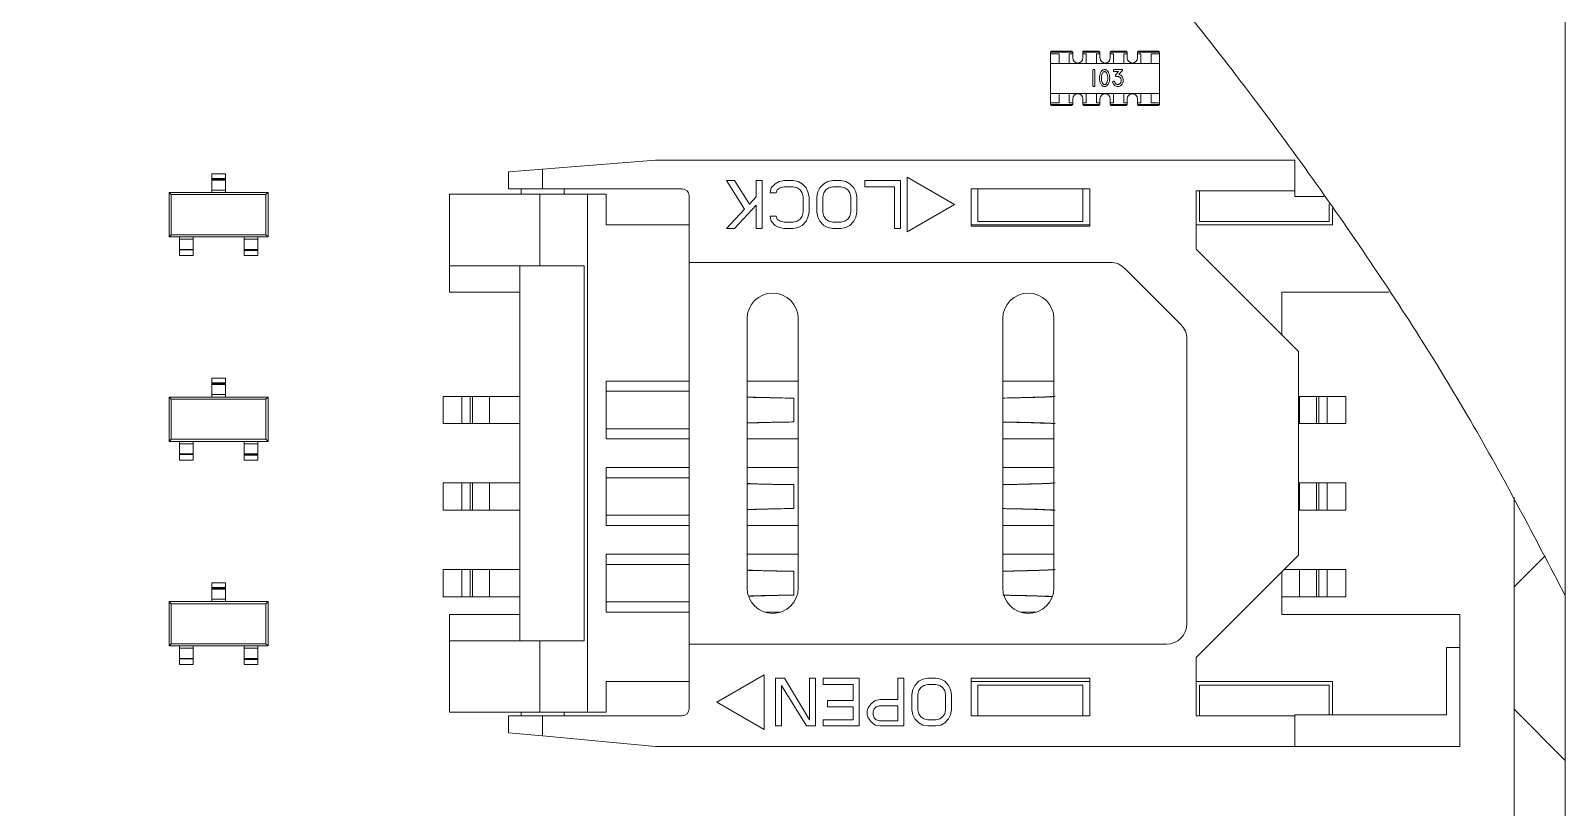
# Model space of a CAD drawing. Header units: millimetres. Extents: x 77 to 206, y 51 to 135.
# Drawn here: x 116.09 to 138.6, y 62.77 to 74.17 of the extents above; entities that cross this region are included whole.
import ezdxf

# ---------------------------------------------------------------- set-up
doc = ezdxf.new("R2010")
doc.units = ezdxf.units.MM

msp = doc.modelspace()

# ---------------------------------------------------------------- hatches: boundary and pattern name
at = {"linetype": 'Continuous', "lineweight": 0}
h = msp.add_hatch(dxfattribs=at)
h.set_pattern_fill('ANSI38', style=0)
edge = h.paths.add_edge_path(flags=0)
edge.add_line((107.849, 95.968), (77.099, 95.968))
edge.add_line((77.099, 95.968), (77.099, 50.968))
edge.add_line((77.099, 50.968), (138.599, 50.968))
edge.add_line((138.599, 50.968), (138.599, 65.877))
edge.add_spline(control_points=[(138.599, 65.877), (138.362, 66.357), (138.112, 66.838), (137.849, 67.319)], knot_values=[0.64695, 0.64695, 0.64695, 0.64695, 0.653933, 0.653933, 0.653933, 0.653933], weights=[1, 1, 1, 1], degree=3, periodic=0)
edge.add_line((137.849, 67.319), (137.849, 54.29))
edge.add_arc((136.349, 52.968), 2, 41.4096, 218.6822)
edge.add_line((134.787, 51.718), (80.91, 51.718))
edge.add_arc((79.349, 52.968), 2, 321.3178, 498.5904)
edge.add_line((77.849, 54.29), (77.849, 92.645))
edge.add_arc((79.349, 93.968), 2, 221.4096, 398.6822)
edge.add_line((80.91, 95.218), (109.041, 95.218))
edge.add_spline(control_points=[(109.041, 95.218), (108.645, 95.47), (108.247, 95.72), (107.849, 95.968)], knot_values=[0.797767, 0.797767, 0.797767, 0.797767, 0.802379, 0.802379, 0.802379, 0.802379], weights=[1, 1, 1, 1], degree=3, periodic=0)
edge = h.paths.add_edge_path(flags=0)
edge.add_arc((79.349, 93.968), 0.8, 0, 360)
edge = h.paths.add_edge_path(flags=0)
edge.add_arc((136.349, 52.968), 0.8, 0, 360)
edge = h.paths.add_edge_path(flags=0)
edge.add_arc((79.349, 52.968), 0.8, 0, 360)

# ---------------------------------------------------------------- linework, layer by layer
at = {"color": 7, "linetype": 'Continuous', "lineweight": 15}
for p, q in [((138.599, 95.968), (138.599, 65.877)), ((131.049, 73.853), (131.064, 73.868)), ((131.374, 73.853), (131.049, 73.853)), ((131.049, 73.828), (131.049, 73.853)), ((131.049, 73.828), (131.174, 73.828)), ((131.049, 73.688), (131.049, 73.828)), ((131.064, 73.868), (131.359, 73.868)), ((131.174, 73.828), (131.174, 73.688)), ((131.324, 73.828), (131.374, 73.828)), ((131.324, 73.688), (131.324, 73.828)), ((131.359, 73.868), (131.374, 73.853)), ((131.374, 73.853), (131.374, 73.828)), ((131.374, 73.828), (131.374, 73.768)), ((131.524, 73.853), (131.524, 73.868)), ((131.524, 73.868), (131.759, 73.868)), ((131.524, 73.828), (131.524, 73.853)), ((131.774, 73.853), (131.524, 73.853)), ((131.524, 73.828), (131.574, 73.828)), ((131.524, 73.768), (131.524, 73.828)), ((131.574, 73.828), (131.574, 73.688)), ((131.724, 73.688), (131.724, 73.828)), ((131.724, 73.828), (131.774, 73.828)), ((131.759, 73.868), (131.774, 73.853)), ((131.774, 73.853), (131.774, 73.828)), ((131.774, 73.828), (131.774, 73.768)), ((131.924, 73.853), (131.939, 73.868)), ((131.924, 73.828), (131.924, 73.853)), ((132.174, 73.853), (131.924, 73.853)), ((131.924, 73.828), (131.974, 73.828)), ((131.924, 73.768), (131.924, 73.828)), ((131.939, 73.868), (132.159, 73.868)), ((131.974, 73.828), (131.974, 73.688)), ((132.124, 73.688), (132.124, 73.828)), ((132.124, 73.828), (132.174, 73.828)), ((132.159, 73.868), (132.174, 73.853)), ((132.174, 73.853), (132.174, 73.828)), ((132.174, 73.828), (132.174, 73.768)), ((132.324, 73.853), (132.339, 73.868)), ((132.649, 73.853), (132.324, 73.853)), ((132.324, 73.828), (132.324, 73.853)), ((132.324, 73.828), (132.374, 73.828)), ((132.324, 73.768), (132.324, 73.828)), ((132.339, 73.868), (132.634, 73.868)), ((132.374, 73.828), (132.374, 73.688)), ((132.524, 73.828), (132.649, 73.828)), ((132.524, 73.688), (132.524, 73.828)), ((132.634, 73.868), (132.649, 73.853)), ((132.649, 73.828), (132.649, 73.853)), ((132.649, 73.688), (132.649, 73.828)), ((131.049, 73.688), (131.174, 73.688)), ((131.049, 73.248), (131.049, 73.688)), ((131.174, 73.688), (131.324, 73.688)), ((131.574, 73.688), (131.324, 73.688)), ((131.574, 73.688), (131.724, 73.688)), ((131.974, 73.688), (131.724, 73.688)), ((131.974, 73.688), (132.124, 73.688)), ((131.985, 73.597), (132.095, 73.598)), ((132.374, 73.688), (132.124, 73.688)), ((132.374, 73.688), (132.524, 73.688)), ((132.649, 73.688), (132.524, 73.688)), ((132.649, 73.248), (132.649, 73.688)), ((131.671, 73.363), (131.671, 73.583)), ((131.7, 73.583), (131.7, 73.363)), ((132.048, 73.567), (131.985, 73.567)), ((132.006, 73.523), (132.048, 73.567)), ((132.092, 73.571), (132.049, 73.525)), ((131.049, 73.248), (131.174, 73.248)), ((131.049, 73.108), (131.049, 73.248)), ((131.174, 73.248), (131.174, 73.108)), ((131.324, 73.248), (131.174, 73.248)), ((131.324, 73.108), (131.324, 73.248)), ((131.324, 73.248), (131.574, 73.248)), ((131.374, 73.168), (131.374, 73.108)), ((131.524, 73.108), (131.524, 73.168)), ((131.574, 73.248), (131.574, 73.108)), ((131.724, 73.248), (131.574, 73.248)), ((131.724, 73.108), (131.724, 73.248)), ((131.724, 73.248), (131.974, 73.248)), ((131.774, 73.168), (131.774, 73.108)), ((131.924, 73.108), (131.924, 73.168)), ((131.974, 73.248), (131.974, 73.108)), ((132.124, 73.248), (131.974, 73.248)), ((132.124, 73.108), (132.124, 73.248)), ((132.124, 73.248), (132.374, 73.248)), ((132.174, 73.168), (132.174, 73.108)), ((132.324, 73.108), (132.324, 73.168)), ((132.524, 73.248), (132.374, 73.248)), ((132.374, 73.248), (132.374, 73.108)), ((132.524, 73.108), (132.524, 73.248)), ((132.524, 73.248), (132.649, 73.248)), ((132.649, 73.108), (132.649, 73.248)), ((131.049, 73.108), (131.174, 73.108)), ((131.049, 73.083), (131.049, 73.108)), ((131.374, 73.083), (131.049, 73.083)), ((131.064, 73.068), (131.049, 73.083)), ((131.359, 73.068), (131.064, 73.068)), ((131.374, 73.108), (131.324, 73.108)), ((131.374, 73.083), (131.359, 73.068)), ((131.374, 73.108), (131.374, 73.083)), ((131.524, 73.083), (131.524, 73.108)), ((131.574, 73.108), (131.524, 73.108)), ((131.524, 73.083), (131.774, 73.083)), ((131.539, 73.068), (131.524, 73.083)), ((131.759, 73.068), (131.539, 73.068)), ((131.774, 73.108), (131.724, 73.108)), ((131.774, 73.083), (131.759, 73.068)), ((131.774, 73.108), (131.774, 73.083)), ((131.974, 73.108), (131.924, 73.108)), ((131.924, 73.083), (131.924, 73.108)), ((131.924, 73.083), (132.174, 73.083)), ((131.939, 73.068), (131.924, 73.083)), ((132.159, 73.068), (131.939, 73.068)), ((132.174, 73.108), (132.124, 73.108)), ((132.174, 73.083), (132.159, 73.068)), ((132.174, 73.108), (132.174, 73.083)), ((132.324, 73.083), (132.324, 73.108)), ((132.374, 73.108), (132.324, 73.108)), ((132.339, 73.068), (132.324, 73.083)), ((132.324, 73.083), (132.649, 73.083)), ((132.634, 73.068), (132.339, 73.068)), ((132.524, 73.108), (132.649, 73.108)), ((132.649, 73.083), (132.634, 73.068)), ((132.649, 73.083), (132.649, 73.108)), ((123.599, 72.137), (125.254, 72.268)), ((125.254, 72.268), (134.634, 72.268)), ((134.634, 72.268), (134.634, 71.818)), ((118.949, 72.068), (118.749, 72.068)), ((118.749, 72), (118.749, 72.068)), ((118.949, 72), (118.949, 72.068)), ((123.599, 72.137), (123.099, 72.098)), ((123.099, 71.848), (123.099, 72.098)), ((123.599, 72.137), (123.599, 71.848)), ((118.749, 72), (118.949, 72)), ((118.749, 71.99), (118.749, 72)), ((118.949, 71.99), (118.749, 71.99)), ((118.749, 71.977), (118.749, 71.99)), ((118.949, 71.977), (118.749, 71.977)), ((118.749, 71.83), (118.749, 71.977)), ((118.949, 71.83), (118.749, 71.83)), ((118.749, 71.793), (118.749, 71.83)), ((118.949, 72), (118.949, 71.99)), ((118.949, 71.977), (118.949, 71.99)), ((118.949, 71.83), (118.949, 71.977)), ((118.949, 71.793), (118.949, 71.83)), ((123.099, 71.848), (123.599, 71.848)), ((123.284, 71.848), (123.284, 71.768)), ((125.649, 71.848), (123.599, 71.848)), ((123.914, 71.768), (123.914, 71.848)), ((126.559, 71.551), (126.297, 71.968)), ((126.297, 71.968), (126.413, 71.968)), ((126.413, 71.968), (126.632, 71.625)), ((126.734, 71.729), (126.734, 71.968)), ((126.734, 71.968), (126.822, 71.968)), ((126.822, 71.968), (126.822, 71.268)), ((126.938, 71.789), (126.953, 71.863)), ((126.953, 71.863), (127.011, 71.923)), ((127.011, 71.923), (127.07, 71.953)), ((127.04, 71.833), (127.026, 71.789)), ((127.084, 71.863), (127.04, 71.833)), ((127.07, 71.953), (127.142, 71.968)), ((127.142, 71.878), (127.084, 71.863)), ((127.142, 71.968), (127.274, 71.968)), ((127.274, 71.878), (127.142, 71.878)), ((127.274, 71.968), (127.347, 71.953)), ((127.332, 71.863), (127.274, 71.878)), ((127.376, 71.833), (127.332, 71.863)), ((127.347, 71.953), (127.405, 71.923)), ((127.405, 71.789), (127.376, 71.833)), ((127.405, 71.923), (127.463, 71.863)), ((127.463, 71.863), (127.492, 71.804)), ((127.492, 71.804), (127.507, 71.729)), ((127.624, 71.729), (127.638, 71.804)), ((127.638, 71.804), (127.667, 71.863)), ((127.667, 71.863), (127.726, 71.923)), ((127.726, 71.923), (127.784, 71.953)), ((127.726, 71.789), (127.755, 71.833)), ((127.755, 71.833), (127.799, 71.863)), ((127.784, 71.953), (127.857, 71.968)), ((127.799, 71.863), (127.857, 71.878)), ((127.857, 71.968), (127.974, 71.968)), ((127.857, 71.878), (127.974, 71.878)), ((127.974, 71.968), (128.047, 71.953)), ((127.974, 71.878), (128.032, 71.863)), ((128.032, 71.863), (128.076, 71.833)), ((128.047, 71.953), (128.105, 71.923)), ((128.076, 71.833), (128.105, 71.789)), ((128.105, 71.923), (128.163, 71.863)), ((128.163, 71.863), (128.192, 71.804)), ((128.192, 71.804), (128.207, 71.729)), ((128.324, 71.878), (128.324, 71.968)), ((128.324, 71.968), (128.849, 71.968)), ((128.761, 71.878), (128.324, 71.878)), ((128.761, 71.268), (128.761, 71.878)), ((128.849, 71.968), (128.849, 71.268)), ((128.949, 71.218), (128.949, 72.018)), ((128.949, 72.018), (129.642, 71.618)), ((131.624, 71.848), (129.884, 71.848)), ((129.884, 71.848), (129.884, 71.298)), ((129.984, 71.368), (129.984, 71.848)), ((131.524, 71.848), (131.524, 71.368)), ((131.624, 71.298), (131.624, 71.848)), ((134.634, 71.818), (133.184, 71.818)), ((133.184, 71.818), (133.184, 70.963)), ((133.234, 71.368), (133.234, 71.818)), ((134.634, 71.818), (134.634, 71.733)), ((118.124, 71.143), (118.124, 71.793)), ((118.154, 71.762), (118.124, 71.793)), ((118.124, 71.793), (119.574, 71.793)), ((118.154, 71.762), (118.154, 71.173)), ((119.543, 71.762), (118.154, 71.762)), ((119.543, 71.762), (119.574, 71.793)), ((119.543, 71.173), (119.543, 71.762)), ((119.574, 71.793), (119.574, 71.143)), ((122.234, 70.718), (122.234, 71.768)), ((122.234, 71.768), (123.557, 71.768)), ((123.557, 70.718), (123.557, 71.768)), ((123.557, 71.768), (124.257, 71.768)), ((124.257, 71.768), (124.257, 64.168)), ((124.257, 71.768), (124.534, 71.768)), ((124.534, 71.318), (124.534, 71.768)), ((125.749, 70.768), (125.749, 71.748)), ((126.734, 71.61), (126.413, 71.268)), ((126.632, 71.625), (126.734, 71.729)), ((126.734, 71.268), (126.734, 71.61)), ((127.026, 71.789), (126.938, 71.789)), ((127.42, 71.729), (127.405, 71.789)), ((127.42, 71.506), (127.42, 71.729)), ((127.507, 71.729), (127.507, 71.506)), ((127.624, 71.506), (127.624, 71.729)), ((127.711, 71.729), (127.726, 71.789)), ((127.711, 71.506), (127.711, 71.729)), ((128.105, 71.789), (128.12, 71.729)), ((128.12, 71.729), (128.12, 71.506)), ((128.207, 71.729), (128.207, 71.506)), ((129.642, 71.618), (128.949, 71.218)), ((134.634, 71.733), (135.058, 71.733)), ((135.134, 71.628), (135.134, 71.368)), ((126.297, 71.268), (126.559, 71.551)), ((126.953, 71.372), (126.938, 71.446)), ((126.938, 71.446), (127.026, 71.446)), ((127.011, 71.312), (126.953, 71.372)), ((127.026, 71.446), (127.04, 71.402)), ((127.04, 71.402), (127.084, 71.372)), ((127.084, 71.372), (127.142, 71.357)), ((127.142, 71.357), (127.274, 71.357)), ((127.274, 71.357), (127.332, 71.372)), ((127.332, 71.372), (127.376, 71.402)), ((127.376, 71.402), (127.405, 71.446)), ((127.405, 71.446), (127.42, 71.506)), ((127.463, 71.372), (127.405, 71.312)), ((127.492, 71.431), (127.463, 71.372)), ((127.507, 71.506), (127.492, 71.431)), ((127.638, 71.431), (127.624, 71.506)), ((127.667, 71.372), (127.638, 71.431)), ((127.726, 71.312), (127.667, 71.372)), ((127.726, 71.446), (127.711, 71.506)), ((127.755, 71.402), (127.726, 71.446)), ((127.799, 71.372), (127.755, 71.402)), ((127.857, 71.357), (127.799, 71.372)), ((127.974, 71.357), (127.857, 71.357)), ((128.032, 71.372), (127.974, 71.357)), ((128.076, 71.402), (128.032, 71.372)), ((128.105, 71.446), (128.076, 71.402)), ((128.12, 71.506), (128.105, 71.446)), ((128.163, 71.372), (128.105, 71.312)), ((128.192, 71.431), (128.163, 71.372)), ((128.207, 71.506), (128.192, 71.431)), ((131.524, 71.368), (129.984, 71.368)), ((135.134, 71.368), (133.234, 71.368)), ((135.184, 71.559), (135.184, 71.318)), ((118.124, 71.143), (118.154, 71.173)), ((119.574, 71.143), (118.124, 71.143)), ((118.154, 71.173), (119.543, 71.173)), ((118.274, 71.143), (118.274, 71.109)), ((118.474, 71.143), (118.474, 71.109)), ((119.224, 71.143), (119.224, 71.109)), ((119.424, 71.143), (119.424, 71.109)), ((119.574, 71.143), (119.543, 71.173)), ((125.749, 71.318), (124.534, 71.318)), ((126.413, 71.268), (126.297, 71.268)), ((126.822, 71.268), (126.734, 71.268)), ((127.07, 71.282), (127.011, 71.312)), ((127.142, 71.268), (127.07, 71.282)), ((127.274, 71.268), (127.142, 71.268)), ((127.347, 71.282), (127.274, 71.268)), ((127.405, 71.312), (127.347, 71.282)), ((127.784, 71.282), (127.726, 71.312)), ((127.857, 71.268), (127.784, 71.282)), ((127.974, 71.268), (127.857, 71.268)), ((128.047, 71.282), (127.974, 71.268)), ((128.105, 71.312), (128.047, 71.282)), ((128.849, 71.268), (128.761, 71.268)), ((131.624, 71.318), (129.884, 71.318)), ((129.884, 71.298), (131.624, 71.298)), ((135.184, 71.318), (133.184, 71.318)), ((118.274, 71.109), (118.474, 71.109)), ((118.274, 71.109), (118.274, 70.96)), ((118.274, 70.96), (118.474, 70.96)), ((118.274, 70.96), (118.274, 70.951)), ((118.274, 70.951), (118.474, 70.951)), ((118.274, 70.951), (118.274, 70.868)), ((118.474, 71.109), (118.474, 70.96)), ((118.474, 70.96), (118.474, 70.951)), ((118.474, 70.951), (118.474, 70.868)), ((119.424, 71.109), (119.224, 71.109)), ((119.224, 71.109), (119.224, 70.96)), ((119.424, 70.96), (119.224, 70.96)), ((119.224, 70.96), (119.224, 70.952)), ((119.224, 70.952), (119.424, 70.952)), ((119.224, 70.942), (119.224, 70.952)), ((119.424, 70.942), (119.224, 70.942)), ((119.224, 70.942), (119.224, 70.868)), ((119.424, 71.109), (119.424, 70.96)), ((119.424, 70.96), (119.424, 70.952)), ((119.424, 70.952), (119.424, 70.942)), ((119.424, 70.942), (119.424, 70.868)), ((133.184, 70.963), (134.684, 69.463)), ((118.274, 70.868), (118.474, 70.868)), ((119.424, 70.868), (119.224, 70.868)), ((122.234, 70.718), (123.557, 70.718)), ((122.234, 70.333), (122.234, 70.718)), ((123.264, 70.718), (123.264, 65.218)), ((124.208, 70.718), (123.557, 70.718)), ((124.208, 65.218), (124.208, 70.718)), ((125.749, 70.768), (131.924, 70.768)), ((125.749, 70.768), (125.749, 65.168)), ((132.137, 70.68), (132.961, 69.855)), ((122.234, 70.333), (123.264, 70.333)), ((134.439, 69.708), (134.439, 70.333)), ((134.439, 70.333), (136.011, 70.333)), ((126.599, 65.993), (126.599, 69.943)), ((127.349, 69.943), (127.349, 65.993)), ((130.349, 65.993), (130.349, 69.943)), ((131.099, 69.943), (131.099, 65.993)), ((133.049, 69.643), (133.049, 65.468)), ((134.684, 69.463), (134.684, 66.473)), ((118.949, 69.068), (118.749, 69.068)), ((118.749, 69), (118.749, 69.068)), ((118.749, 69), (118.949, 69)), ((118.749, 68.99), (118.749, 69)), ((118.949, 68.99), (118.749, 68.99)), ((118.749, 68.977), (118.749, 68.99)), ((118.949, 68.977), (118.749, 68.977)), ((118.749, 68.83), (118.749, 68.977)), ((118.949, 69), (118.949, 69.068)), ((118.949, 69), (118.949, 68.99)), ((118.949, 68.977), (118.949, 68.99)), ((118.949, 68.83), (118.949, 68.977)), ((124.534, 68.178), (124.534, 69.028)), ((124.534, 69.028), (125.749, 69.028)), ((126.599, 69.028), (127.349, 69.028)), ((130.349, 69.028), (131.099, 69.028)), ((118.154, 68.762), (118.124, 68.793)), ((118.124, 68.793), (119.574, 68.793)), ((118.124, 68.143), (118.124, 68.793)), ((119.543, 68.762), (118.154, 68.762)), ((118.154, 68.762), (118.154, 68.173)), ((118.949, 68.83), (118.749, 68.83)), ((118.749, 68.793), (118.749, 68.83)), ((118.949, 68.793), (118.949, 68.83)), ((119.543, 68.762), (119.574, 68.793)), ((119.543, 68.173), (119.543, 68.762)), ((119.574, 68.793), (119.574, 68.143)), ((122.144, 68.803), (122.144, 68.403)), ((122.144, 68.803), (122.414, 68.803)), ((122.414, 68.803), (122.414, 68.403)), ((122.414, 68.803), (122.538, 68.803)), ((122.538, 68.803), (122.538, 68.403)), ((122.538, 68.803), (122.574, 68.803)), ((122.574, 68.403), (122.574, 68.803)), ((122.574, 68.803), (122.823, 68.803)), ((122.823, 68.803), (122.823, 68.403)), ((123.264, 68.803), (122.823, 68.803)), ((127.172, 68.779), (127.055, 68.781)), ((127.283, 68.778), (127.283, 68.428)), ((130.467, 68.781), (130.351, 68.779)), ((134.7, 68.803), (134.684, 68.803)), ((134.7, 68.403), (134.7, 68.803)), ((134.7, 68.803), (134.948, 68.803)), ((134.948, 68.803), (134.948, 68.403)), ((134.948, 68.803), (134.984, 68.803)), ((134.984, 68.403), (134.984, 68.803)), ((134.984, 68.803), (135.108, 68.803)), ((135.108, 68.403), (135.108, 68.803)), ((135.108, 68.803), (135.379, 68.803)), ((135.379, 68.403), (135.379, 68.803)), ((127.055, 68.424), (127.172, 68.426)), ((130.351, 68.426), (130.467, 68.424)), ((122.414, 68.403), (122.144, 68.403)), ((122.538, 68.403), (122.414, 68.403)), ((122.574, 68.403), (122.538, 68.403)), ((122.823, 68.403), (122.574, 68.403)), ((122.823, 68.403), (123.264, 68.403)), ((134.684, 68.403), (134.7, 68.403)), ((134.948, 68.403), (134.7, 68.403)), ((134.984, 68.403), (134.948, 68.403)), ((135.108, 68.403), (134.984, 68.403)), ((135.379, 68.403), (135.108, 68.403)), ((118.124, 68.143), (118.154, 68.173)), ((119.574, 68.143), (118.124, 68.143)), ((118.154, 68.173), (119.543, 68.173)), ((118.274, 68.143), (118.274, 68.109)), ((118.274, 68.109), (118.474, 68.109)), ((118.274, 68.109), (118.274, 67.96)), ((118.474, 68.143), (118.474, 68.109)), ((118.474, 68.109), (118.474, 67.96)), ((119.224, 68.143), (119.224, 68.109)), ((119.424, 68.109), (119.224, 68.109)), ((119.224, 68.109), (119.224, 67.96)), ((119.424, 68.143), (119.424, 68.109)), ((119.424, 68.109), (119.424, 67.96)), ((119.574, 68.143), (119.543, 68.173)), ((125.749, 68.178), (124.534, 68.178)), ((127.349, 68.178), (126.599, 68.178)), ((131.099, 68.178), (130.349, 68.178)), ((118.274, 67.96), (118.474, 67.96)), ((118.274, 67.96), (118.274, 67.951)), ((118.274, 67.951), (118.474, 67.951)), ((118.274, 67.951), (118.274, 67.868)), ((118.274, 67.868), (118.474, 67.868)), ((118.474, 67.96), (118.474, 67.951)), ((118.474, 67.951), (118.474, 67.868)), ((119.424, 67.96), (119.224, 67.96)), ((119.224, 67.96), (119.224, 67.952)), ((119.224, 67.952), (119.424, 67.952)), ((119.224, 67.942), (119.224, 67.952)), ((119.424, 67.942), (119.224, 67.942)), ((119.224, 67.942), (119.224, 67.868)), ((119.424, 67.868), (119.224, 67.868)), ((119.424, 67.96), (119.424, 67.952)), ((119.424, 67.952), (119.424, 67.942)), ((119.424, 67.942), (119.424, 67.868)), ((124.534, 66.908), (124.534, 67.758)), ((124.534, 67.758), (125.749, 67.758)), ((126.599, 67.758), (127.349, 67.758)), ((130.349, 67.758), (131.099, 67.758)), ((122.144, 67.533), (122.144, 67.133)), ((122.144, 67.533), (122.414, 67.533)), ((122.414, 67.533), (122.414, 67.133)), ((122.414, 67.533), (122.538, 67.533)), ((122.538, 67.533), (122.538, 67.133)), ((122.538, 67.533), (122.574, 67.533)), ((122.574, 67.133), (122.574, 67.533)), ((122.574, 67.533), (122.823, 67.533)), ((122.823, 67.533), (122.823, 67.133)), ((123.264, 67.533), (122.823, 67.533)), ((134.7, 67.533), (134.684, 67.533)), ((134.7, 67.133), (134.7, 67.533)), ((134.7, 67.533), (134.948, 67.533)), ((134.948, 67.533), (134.948, 67.133)), ((134.948, 67.533), (134.984, 67.533)), ((134.984, 67.133), (134.984, 67.533)), ((134.984, 67.533), (135.108, 67.533)), ((135.108, 67.133), (135.108, 67.533)), ((135.108, 67.533), (135.379, 67.533)), ((135.379, 67.133), (135.379, 67.533)), ((127.172, 67.509), (127.055, 67.511)), ((127.283, 67.508), (127.283, 67.158)), ((130.467, 67.511), (130.351, 67.509)), ((137.849, 67.319), (137.849, 54.29)), ((122.414, 67.133), (122.144, 67.133)), ((122.538, 67.133), (122.414, 67.133)), ((122.574, 67.133), (122.538, 67.133)), ((122.823, 67.133), (122.574, 67.133)), ((122.823, 67.133), (123.264, 67.133)), ((127.055, 67.154), (127.172, 67.156)), ((130.351, 67.156), (130.467, 67.154)), ((134.684, 67.133), (134.7, 67.133)), ((134.948, 67.133), (134.7, 67.133)), ((134.984, 67.133), (134.948, 67.133)), ((135.108, 67.133), (134.984, 67.133)), ((135.379, 67.133), (135.108, 67.133)), ((125.749, 66.908), (124.534, 66.908)), ((127.349, 66.908), (126.599, 66.908)), ((131.099, 66.908), (130.349, 66.908)), ((124.534, 65.638), (124.534, 66.488)), ((124.534, 66.488), (125.749, 66.488)), ((126.599, 66.488), (127.349, 66.488)), ((130.349, 66.488), (131.099, 66.488)), ((134.684, 66.473), (133.184, 64.973)), ((122.144, 66.263), (122.144, 65.863)), ((122.144, 66.263), (122.414, 66.263)), ((122.414, 66.263), (122.414, 65.863)), ((122.414, 66.263), (122.538, 66.263)), ((122.538, 66.263), (122.538, 65.863)), ((122.538, 66.263), (122.574, 66.263)), ((122.574, 65.863), (122.574, 66.263)), ((122.574, 66.263), (122.823, 66.263)), ((122.823, 66.263), (122.823, 65.863)), ((123.264, 66.263), (122.823, 66.263)), ((127.172, 66.239), (127.055, 66.241)), ((127.283, 66.238), (127.283, 65.888)), ((130.467, 66.241), (130.351, 66.239)), ((134.439, 65.603), (134.439, 66.228)), ((134.7, 66.263), (134.474, 66.263)), ((134.7, 65.863), (134.7, 66.263)), ((134.7, 66.263), (134.948, 66.263)), ((134.948, 66.263), (134.948, 65.863)), ((134.948, 66.263), (134.984, 66.263)), ((134.984, 65.863), (134.984, 66.263)), ((134.984, 66.263), (135.108, 66.263)), ((135.108, 65.863), (135.108, 66.263)), ((135.108, 66.263), (135.379, 66.263)), ((135.379, 65.863), (135.379, 66.263)), ((118.949, 66.068), (118.749, 66.068)), ((118.749, 66), (118.749, 66.068)), ((118.749, 66), (118.949, 66)), ((118.749, 65.99), (118.749, 66)), ((118.949, 65.99), (118.749, 65.99)), ((118.749, 65.977), (118.749, 65.99)), ((118.949, 65.977), (118.749, 65.977)), ((118.749, 65.83), (118.749, 65.977)), ((118.949, 66), (118.949, 66.068)), ((118.949, 66), (118.949, 65.99)), ((118.949, 65.977), (118.949, 65.99)), ((118.949, 65.83), (118.949, 65.977)), ((118.124, 65.143), (118.124, 65.793)), ((118.154, 65.762), (118.124, 65.793)), ((118.124, 65.793), (119.574, 65.793)), ((118.154, 65.762), (118.154, 65.173)), ((119.543, 65.762), (118.154, 65.762)), ((118.949, 65.83), (118.749, 65.83)), ((118.749, 65.793), (118.749, 65.83)), ((118.949, 65.793), (118.949, 65.83)), ((119.543, 65.762), (119.574, 65.793)), ((119.543, 65.173), (119.543, 65.762)), ((119.574, 65.793), (119.574, 65.143)), ((122.414, 65.863), (122.144, 65.863)), ((122.538, 65.863), (122.414, 65.863)), ((122.574, 65.863), (122.538, 65.863)), ((122.823, 65.863), (122.574, 65.863)), ((122.823, 65.863), (123.264, 65.863)), ((127.055, 65.884), (127.172, 65.886)), ((130.351, 65.886), (130.467, 65.884)), ((134.439, 65.863), (134.7, 65.863)), ((134.948, 65.863), (134.7, 65.863)), ((134.984, 65.863), (134.948, 65.863)), ((135.108, 65.863), (134.984, 65.863)), ((135.379, 65.863), (135.108, 65.863)), ((138.599, 50.968), (138.599, 65.877)), ((123.264, 65.603), (122.234, 65.603)), ((122.234, 65.603), (122.234, 65.218)), ((125.749, 65.638), (124.534, 65.638)), ((127.095, 65.638), (126.853, 65.638)), ((130.845, 65.638), (130.603, 65.638)), ((137.054, 65.603), (134.439, 65.603)), ((137.054, 65.603), (137.054, 65.118)), ((118.124, 65.143), (118.154, 65.173)), ((119.574, 65.143), (118.124, 65.143)), ((118.154, 65.173), (119.543, 65.173)), ((118.274, 65.143), (118.274, 65.109)), ((118.274, 65.109), (118.474, 65.109)), ((118.274, 65.109), (118.274, 64.96)), ((118.474, 65.143), (118.474, 65.109)), ((118.474, 65.109), (118.474, 64.96)), ((119.224, 65.143), (119.224, 65.109)), ((119.424, 65.109), (119.224, 65.109)), ((119.224, 65.109), (119.224, 64.96)), ((119.424, 65.143), (119.424, 65.109)), ((119.424, 65.109), (119.424, 64.96)), ((119.574, 65.143), (119.543, 65.173)), ((123.557, 65.218), (122.234, 65.218)), ((122.234, 64.168), (122.234, 65.218)), ((123.557, 64.168), (123.557, 65.218)), ((123.557, 65.218), (124.208, 65.218)), ((132.749, 65.168), (125.749, 65.168)), ((125.749, 64.218), (125.749, 65.168)), ((136.854, 65.118), (136.854, 64.133)), ((137.054, 65.118), (136.854, 65.118)), ((137.054, 65.118), (137.054, 63.668)), ((118.274, 64.96), (118.474, 64.96)), ((118.274, 64.96), (118.274, 64.951)), ((118.274, 64.951), (118.474, 64.951)), ((118.274, 64.951), (118.274, 64.868)), ((118.274, 64.868), (118.474, 64.868)), ((118.474, 64.96), (118.474, 64.951)), ((118.474, 64.951), (118.474, 64.868)), ((119.424, 64.96), (119.224, 64.96)), ((119.224, 64.96), (119.224, 64.952)), ((119.224, 64.952), (119.424, 64.952)), ((119.224, 64.942), (119.224, 64.952)), ((119.424, 64.942), (119.224, 64.942)), ((119.224, 64.942), (119.224, 64.868)), ((119.424, 64.868), (119.224, 64.868)), ((119.424, 64.96), (119.424, 64.952)), ((119.424, 64.952), (119.424, 64.942)), ((119.424, 64.942), (119.424, 64.868)), ((133.184, 64.973), (133.184, 64.118)), ((124.534, 64.618), (125.749, 64.618)), ((124.534, 64.168), (124.534, 64.618)), ((126.156, 64.318), (126.849, 64.718)), ((126.849, 64.718), (126.849, 63.918)), ((127.017, 63.968), (127.017, 64.668)), ((127.017, 64.668), (127.149, 64.668)), ((127.149, 64.668), (127.513, 64.057)), ((127.513, 64.668), (127.601, 64.668)), ((127.513, 64.057), (127.513, 64.668)), ((127.601, 64.668), (127.601, 63.968)), ((127.717, 64.578), (127.717, 64.668)), ((127.717, 64.668), (128.242, 64.668)), ((128.242, 64.668), (128.242, 63.968)), ((128.899, 64.668), (128.811, 64.668)), ((128.811, 64.668), (128.811, 64.355)), ((128.899, 64.668), (128.899, 63.968)), ((129.059, 64.563), (129.117, 64.623)), ((129.117, 64.623), (129.176, 64.653)), ((129.176, 64.653), (129.249, 64.668)), ((129.249, 64.668), (129.365, 64.668)), ((129.365, 64.668), (129.438, 64.653)), ((129.438, 64.653), (129.497, 64.623)), ((129.497, 64.623), (129.555, 64.563)), ((131.624, 64.668), (129.884, 64.668)), ((129.884, 64.668), (129.884, 64.118)), ((129.884, 64.618), (131.624, 64.618)), ((131.624, 64.118), (131.624, 64.668)), ((133.184, 64.618), (135.184, 64.618)), ((135.184, 64.618), (135.184, 64.133)), ((127.105, 64.563), (127.105, 63.968)), ((127.47, 63.968), (127.105, 64.563)), ((128.155, 64.578), (127.717, 64.578)), ((128.155, 64.34), (128.155, 64.578)), ((129.015, 64.429), (129.03, 64.504)), ((129.015, 64.206), (129.015, 64.429)), ((129.03, 64.504), (129.059, 64.563)), ((129.103, 64.429), (129.117, 64.489)), ((129.103, 64.206), (129.103, 64.429)), ((129.117, 64.489), (129.147, 64.533)), ((129.147, 64.533), (129.19, 64.563)), ((129.19, 64.563), (129.249, 64.578)), ((129.249, 64.578), (129.365, 64.578)), ((129.365, 64.578), (129.424, 64.563)), ((129.424, 64.563), (129.467, 64.533)), ((129.467, 64.533), (129.497, 64.489)), ((129.497, 64.489), (129.511, 64.429)), ((129.511, 64.429), (129.511, 64.206)), ((129.555, 64.563), (129.584, 64.504)), ((129.584, 64.504), (129.599, 64.429)), ((129.599, 64.429), (129.599, 64.206)), ((129.984, 64.118), (129.984, 64.568)), ((129.984, 64.568), (131.524, 64.568)), ((131.524, 64.568), (131.524, 64.118)), ((133.234, 64.568), (135.134, 64.568)), ((133.234, 64.118), (133.234, 64.568)), ((135.134, 64.568), (135.134, 64.133)), ((123.557, 64.168), (122.234, 64.168)), ((123.284, 64.168), (123.284, 64.118)), ((124.257, 64.168), (123.557, 64.168)), ((123.914, 64.118), (123.914, 64.168)), ((124.534, 64.168), (124.257, 64.168)), ((126.849, 63.918), (126.156, 64.318)), ((127.776, 64.251), (127.776, 64.34)), ((127.776, 64.34), (128.155, 64.34)), ((128.155, 64.251), (127.776, 64.251)), ((128.155, 64.057), (128.155, 64.251)), ((128.359, 64.191), (128.374, 64.236)), ((128.359, 64.131), (128.359, 64.191)), ((128.374, 64.236), (128.417, 64.295)), ((128.417, 64.295), (128.476, 64.34)), ((128.447, 64.176), (128.461, 64.221)), ((128.447, 64.131), (128.447, 64.176)), ((128.461, 64.221), (128.49, 64.251)), ((128.549, 64.355), (128.476, 64.34)), ((128.49, 64.251), (128.534, 64.265)), ((128.534, 64.265), (128.811, 64.265)), ((128.811, 64.355), (128.549, 64.355)), ((128.811, 64.265), (128.811, 64.042)), ((129.03, 64.131), (129.015, 64.206)), ((129.117, 64.146), (129.103, 64.206)), ((129.147, 64.102), (129.117, 64.146)), ((129.497, 64.146), (129.467, 64.102)), ((129.511, 64.206), (129.497, 64.146)), ((129.599, 64.206), (129.584, 64.131)), ((123.099, 63.868), (123.099, 64.118)), ((123.599, 64.118), (123.099, 64.118)), ((123.599, 63.821), (123.599, 64.118)), ((125.649, 64.118), (123.599, 64.118)), ((127.105, 63.968), (127.017, 63.968)), ((127.601, 63.968), (127.47, 63.968)), ((127.717, 64.057), (128.155, 64.057)), ((127.717, 64.057), (127.717, 63.968)), ((128.242, 63.968), (127.717, 63.968)), ((128.374, 64.087), (128.359, 64.131)), ((128.417, 64.027), (128.374, 64.087)), ((128.476, 63.982), (128.417, 64.027)), ((128.461, 64.087), (128.447, 64.131)), ((128.49, 64.057), (128.461, 64.087)), ((128.549, 63.968), (128.476, 63.982)), ((128.534, 64.042), (128.49, 64.057)), ((128.811, 64.042), (128.534, 64.042)), ((128.899, 63.968), (128.549, 63.968)), ((129.059, 64.072), (129.03, 64.131)), ((129.117, 64.012), (129.059, 64.072)), ((129.176, 63.982), (129.117, 64.012)), ((129.19, 64.072), (129.147, 64.102)), ((129.249, 63.968), (129.176, 63.982)), ((129.249, 64.057), (129.19, 64.072)), ((129.365, 64.057), (129.249, 64.057)), ((129.365, 63.968), (129.249, 63.968)), ((129.424, 64.072), (129.365, 64.057)), ((129.438, 63.982), (129.365, 63.968)), ((129.467, 64.102), (129.424, 64.072)), ((129.497, 64.012), (129.438, 63.982)), ((129.555, 64.072), (129.497, 64.012)), ((129.584, 64.131), (129.555, 64.072)), ((131.624, 64.118), (129.884, 64.118)), ((134.634, 64.118), (133.184, 64.118)), ((134.634, 64.133), (134.634, 64.118)), ((136.854, 64.133), (134.634, 64.133)), ((134.634, 64.118), (134.634, 63.668)), ((123.599, 63.821), (123.099, 63.868)), ((125.254, 63.668), (123.599, 63.821)), ((134.634, 63.668), (125.254, 63.668)), ((137.054, 63.668), (134.634, 63.668))]:
    msp.add_line(p, q, dxfattribs=at)
for centre, radius, start, end in [((131.449, 73.768), 0.075, 180, 0), ((131.849, 73.768), 0.075, 180, 0), ((132.249, 73.768), 0.075, 180, 0), ((131.449, 73.168), 0.075, 0, 180), ((131.849, 73.168), 0.075, 0, 180), ((132.249, 73.168), 0.075, 0, 180), ((125.649, 71.748), 0.1, 0, 90), ((131.924, 70.468), 0.3, 45, 90), ((126.974, 69.943), 0.375, 0, 180), ((130.724, 69.943), 0.375, 0, 180), ((132.749, 69.643), 0.3, 0, 45), ((126.974, 65.993), 0.375, 180, 0), ((130.724, 65.993), 0.375, 180, 0), ((132.749, 65.468), 0.3, 270, 0), ((125.649, 64.218), 0.1, 270, 0)]:
    msp.add_arc(centre, radius, start, end, dxfattribs=at)
at = {"color": 7, "linetype": 'Continuous', "lineweight": 0}
msp.add_open_spline([(138.599, 65.877), (138.148, 66.741), (137.226, 68.506), (135.573, 71.072), (133.712, 73.64), (131.636, 76.192), (129.368, 78.721), (126.923, 81.216), (123.982, 83.986), (120.505, 86.981), (116.464, 90.138), (112.246, 93.162), (109.317, 95.031), (107.849, 95.968)], degree=3, knots=[0, 0, 0, 0, 0.067141, 0.137223, 0.210156, 0.285783, 0.363896, 0.444247, 0.526556, 0.642365, 0.760467, 0.879981, 1, 1, 1, 1], dxfattribs=at)
at = {"color": 7, "linetype": 'Continuous', "lineweight": 15}
for points, knots in [([(131.671, 73.583), (131.671, 73.584), (131.671, 73.588), (131.673, 73.592), (131.675, 73.595), (131.679, 73.597), (131.683, 73.598), (131.685, 73.598), (131.686, 73.598)], [0, 0, 0, 0, 0.207532, 0.417184, 0.567602, 0.717646, 0.965229, 1, 1, 1, 1]), ([(131.686, 73.598), (131.687, 73.598), (131.691, 73.597), (131.695, 73.596), (131.698, 73.593), (131.7, 73.588), (131.7, 73.585), (131.7, 73.583)], [0, 0, 0, 0, 0.209003, 0.420284, 0.570907, 0.721066, 1, 1, 1, 1]), ([(131.787, 73.559), (131.791, 73.565), (131.797, 73.576), (131.81, 73.588), (131.826, 73.596), (131.836, 73.597), (131.842, 73.598)], [0, 0, 0, 0, 0.290776, 0.542493, 0.771725, 1, 1, 1, 1]), ([(131.842, 73.598), (131.847, 73.597), (131.858, 73.596), (131.873, 73.588), (131.887, 73.576), (131.894, 73.565), (131.897, 73.559)], [0, 0, 0, 0, 0.229523, 0.459169, 0.710423, 1, 1, 1, 1]), ([(131.971, 73.582), (131.971, 73.584), (131.971, 73.587), (131.973, 73.592), (131.975, 73.595), (131.979, 73.597), (131.983, 73.597), (131.985, 73.597), (131.985, 73.597)], [0, 0, 0, 0, 0.208718, 0.419379, 0.569785, 0.720003, 0.952377, 1, 1, 1, 1]), ([(132.095, 73.598), (132.097, 73.598), (132.099, 73.598), (132.103, 73.596), (132.104, 73.595), (132.105, 73.593), (132.105, 73.591), (132.105, 73.59)], [0, 0, 0, 0, 0.351205, 0.518765, 0.688076, 0.833191, 1, 1, 1, 1]), ([(131.767, 73.472), (131.767, 73.488), (131.769, 73.518), (131.781, 73.546), (131.787, 73.559)], [0, 0, 0, 0, 0.523282, 1, 1, 1, 1]), ([(131.787, 73.386), (131.781, 73.399), (131.768, 73.426), (131.767, 73.456), (131.767, 73.472)], [0, 0, 0, 0, 0.4730392, 1, 1, 1, 1]), ([(131.842, 73.347), (131.836, 73.347), (131.825, 73.348), (131.81, 73.356), (131.797, 73.369), (131.79, 73.38), (131.787, 73.386)], [0, 0, 0, 0, 0.229523, 0.459169, 0.710423, 1, 1, 1, 1]), ([(131.796, 73.472), (131.796, 73.484), (131.797, 73.506), (131.804, 73.527), (131.808, 73.537)], [0, 0, 0, 0, 0.533948, 1, 1, 1, 1]), ([(131.808, 73.407), (131.804, 73.417), (131.797, 73.438), (131.796, 73.46), (131.796, 73.472)], [0, 0, 0, 0, 0.466052, 1, 1, 1, 1]), ([(131.808, 73.537), (131.808, 73.539), (131.812, 73.546), (131.818, 73.557), (131.829, 73.565), (131.837, 73.567), (131.841, 73.567), (131.842, 73.567)], [0, 0, 0, 0, 0.103613, 0.522626, 0.743047, 0.965077, 1, 1, 1, 1]), ([(131.842, 73.377), (131.84, 73.377), (131.835, 73.377), (131.828, 73.38), (131.818, 73.388), (131.812, 73.397), (131.809, 73.405), (131.808, 73.407)], [0, 0, 0, 0, 0.104408, 0.296686, 0.490679, 0.841125, 1, 1, 1, 1]), ([(131.842, 73.567), (131.844, 73.567), (131.848, 73.567), (131.856, 73.564), (131.866, 73.557), (131.872, 73.547), (131.875, 73.54), (131.876, 73.537)], [0, 0, 0, 0, 0.103683, 0.299828, 0.496994, 0.845446, 1, 1, 1, 1]), ([(131.876, 73.407), (131.876, 73.406), (131.872, 73.398), (131.866, 73.388), (131.854, 73.379), (131.847, 73.377), (131.842, 73.377), (131.842, 73.377)], [0, 0, 0, 0, 0.103094, 0.519822, 0.741756, 0.965375, 1, 1, 1, 1]), ([(131.897, 73.386), (131.894, 73.38), (131.887, 73.369), (131.873, 73.356), (131.858, 73.348), (131.847, 73.347), (131.842, 73.347)], [0, 0, 0, 0, 0.289577, 0.540831, 0.770477, 1, 1, 1, 1]), ([(131.876, 73.537), (131.88, 73.528), (131.887, 73.507), (131.888, 73.484), (131.888, 73.472)], [0, 0, 0, 0, 0.466052, 1, 1, 1, 1]), ([(131.888, 73.472), (131.888, 73.46), (131.887, 73.438), (131.88, 73.417), (131.876, 73.407)], [0, 0, 0, 0, 0.533948, 1, 1, 1, 1]), ([(131.897, 73.559), (131.903, 73.546), (131.915, 73.518), (131.916, 73.488), (131.917, 73.472)], [0, 0, 0, 0, 0.474118, 1, 1, 1, 1]), ([(131.917, 73.472), (131.916, 73.456), (131.915, 73.426), (131.903, 73.399), (131.897, 73.386)], [0, 0, 0, 0, 0.5269608, 1, 1, 1, 1]), ([(131.96, 73.412), (131.96, 73.414), (131.961, 73.418), (131.963, 73.422), (131.968, 73.425), (131.972, 73.427), (131.974, 73.427), (131.975, 73.427)], [0, 0, 0, 0, 0.217899, 0.437549, 0.667007, 0.895919, 1, 1, 1, 1]), ([(131.961, 73.407), (131.961, 73.408), (131.961, 73.408), (131.961, 73.408), (131.961, 73.409), (131.96, 73.409), (131.96, 73.409), (131.96, 73.41), (131.96, 73.41), (131.96, 73.41), (131.96, 73.41), (131.96, 73.411), (131.96, 73.411), (131.96, 73.412), (131.96, 73.412), (131.96, 73.412)], [0, 0, 0, 0, 0.123296, 0.184937, 0.246578, 0.30822, 0.369861, 0.431503, 0.493144, 0.554786, 0.616428, 0.678069, 0.739711, 0.869749, 1, 1, 1, 1]), ([(131.991, 73.363), (131.985, 73.369), (131.971, 73.381), (131.964, 73.398), (131.961, 73.407)], [0, 0, 0, 0, 0.4838483, 1, 1, 1, 1]), ([(131.985, 73.567), (131.984, 73.567), (131.98, 73.567), (131.976, 73.569), (131.973, 73.572), (131.971, 73.577), (131.971, 73.58), (131.971, 73.582)], [0, 0, 0, 0, 0.210423, 0.423291, 0.574219, 0.724594, 1, 1, 1, 1]), ([(131.975, 73.427), (131.977, 73.427), (131.98, 73.427), (131.984, 73.425), (131.987, 73.421), (131.988, 73.418), (131.989, 73.417)], [0, 0, 0, 0, 0.278126, 0.497322, 0.71651, 1, 1, 1, 1]), ([(131.989, 73.417), (131.991, 73.411), (131.995, 73.4), (132.003, 73.393), (132.007, 73.389)], [0, 0, 0, 0, 0.51358, 1, 1, 1, 1]), ([(132, 73.509), (132, 73.511), (132, 73.515), (132.003, 73.519), (132.005, 73.522), (132.006, 73.523)], [0, 0, 0, 0, 0.325242, 0.74307, 1, 1, 1, 1]), ([(132.014, 73.497), (132.012, 73.497), (132.009, 73.498), (132.004, 73.5), (132.001, 73.504), (132, 73.507), (132, 73.508), (132, 73.509)], [0, 0, 0, 0, 0.251055, 0.503495, 0.751077, 0.89799, 1, 1, 1, 1]), ([(132.007, 73.389), (132.012, 73.386), (132.02, 73.381), (132.03, 73.38), (132.035, 73.38)], [0, 0, 0, 0, 0.498992, 1, 1, 1, 1]), ([(132.036, 73.496), (132.034, 73.496), (132.03, 73.496), (132.023, 73.496), (132.017, 73.497), (132.014, 73.497)], [0, 0, 0, 0, 0.223951, 0.611975, 1, 1, 1, 1]), ([(132.035, 73.38), (132.038, 73.38), (132.045, 73.38), (132.057, 73.384), (132.065, 73.391), (132.07, 73.395)], [0, 0, 0, 0, 0.25254, 0.496593, 1, 1, 1, 1]), ([(132.069, 73.482), (132.065, 73.485), (132.055, 73.492), (132.043, 73.494), (132.036, 73.496)], [0, 0, 0, 0, 0.464986, 1, 1, 1, 1]), ([(132.09, 73.371), (132.082, 73.364), (132.067, 73.351), (132.046, 73.349), (132.036, 73.348)], [0, 0, 0, 0, 0.500747, 1, 1, 1, 1]), ([(132.049, 73.525), (132.059, 73.522), (132.074, 73.519), (132.089, 73.507), (132.102, 73.494), (132.113, 73.47), (132.114, 73.449), (132.115, 73.438)], [0, 0, 0, 0, 0.2553764, 0.3711296, 0.4843887, 0.7211966, 1, 1, 1, 1]), ([(132.086, 73.438), (132.085, 73.447), (132.084, 73.459), (132.077, 73.474), (132.072, 73.479), (132.069, 73.482)], [0, 0, 0, 0, 0.532693, 0.768751, 1, 1, 1, 1]), ([(132.07, 73.395), (132.072, 73.398), (132.077, 73.404), (132.084, 73.418), (132.085, 73.43), (132.086, 73.438)], [0, 0, 0, 0, 0.239228, 0.479344, 1, 1, 1, 1]), ([(132.115, 73.438), (132.114, 73.425), (132.112, 73.407), (132.102, 73.384), (132.094, 73.375), (132.09, 73.371)], [0, 0, 0, 0, 0.521274, 0.7612, 1, 1, 1, 1]), ([(132.105, 73.59), (132.105, 73.59), (132.105, 73.587), (132.102, 73.582), (132.098, 73.577), (132.094, 73.573), (132.092, 73.571)], [0, 0, 0, 0, 0.084134, 0.334035, 0.665484, 1, 1, 1, 1]), ([(131.686, 73.348), (131.684, 73.349), (131.68, 73.349), (131.676, 73.35), (131.673, 73.353), (131.671, 73.357), (131.671, 73.361), (131.671, 73.363), (131.671, 73.363)], [0, 0, 0, 0, 0.207532, 0.417184, 0.567602, 0.717646, 0.965229, 1, 1, 1, 1]), ([(131.7, 73.363), (131.7, 73.362), (131.7, 73.358), (131.698, 73.354), (131.696, 73.351), (131.692, 73.349), (131.688, 73.348), (131.686, 73.348), (131.686, 73.348)], [0, 0, 0, 0, 0.208839, 0.419783, 0.570177, 0.720242, 0.963923, 1, 1, 1, 1]), ([(132.036, 73.348), (132.028, 73.349), (132.012, 73.35), (131.998, 73.358), (131.991, 73.363)], [0, 0, 0, 0, 0.501897, 1, 1, 1, 1]), ([(125.749, 68.878), (125.698, 68.878), (125.52, 68.878), (125.228, 68.878), (124.87, 68.878), (124.639, 68.878), (124.534, 68.878)], [0, 0, 0, 0, 0.128112, 0.448709, 0.748052, 1, 1, 1, 1]), ([(127.066, 68.781), (127.022, 68.782), (126.928, 68.784), (126.76, 68.788), (126.65, 68.792), (126.599, 68.794)], [0, 0, 0, 0, 0.32172, 0.679128, 1, 1, 1, 1]), ([(126.599, 68.792), (126.639, 68.79), (126.748, 68.787), (126.934, 68.783), (127.125, 68.779), (127.233, 68.778), (127.276, 68.778), (127.283, 68.778)], [0, 0, 0, 0, 0.159485, 0.425346, 0.691093, 0.956755, 1, 1, 1, 1]), ([(130.357, 68.779), (130.363, 68.779), (130.415, 68.779), (130.559, 68.782), (130.764, 68.787), (130.957, 68.792), (131.058, 68.797), (131.099, 68.799)], [0, 0, 0, 0, 0.039637, 0.300624, 0.561665, 0.822784, 1, 1, 1, 1]), ([(131.119, 68.803), (131.071, 68.8), (130.974, 68.795), (130.797, 68.789), (130.618, 68.784), (130.516, 68.782), (130.465, 68.781)], [0, 0, 0, 0, 0.250847, 0.501698, 0.752422, 1, 1, 1, 1]), ([(127.283, 68.428), (127.24, 68.427), (127.155, 68.426), (126.966, 68.423), (126.772, 68.419), (126.651, 68.415), (126.599, 68.413)], [0, 0, 0, 0, 0.2658848, 0.5317684, 0.7977075, 1, 1, 1, 1]), ([(126.599, 68.411), (126.641, 68.413), (126.74, 68.416), (126.905, 68.421), (127.007, 68.423), (127.057, 68.424)], [0, 0, 0, 0, 0.2710577, 0.6378295, 1, 1, 1, 1]), ([(131.099, 68.406), (131.069, 68.408), (130.98, 68.412), (130.799, 68.418), (130.591, 68.423), (130.436, 68.425), (130.374, 68.426), (130.36, 68.426)], [0, 0, 0, 0, 0.13554, 0.397238, 0.658759, 0.920168, 1, 1, 1, 1]), ([(130.456, 68.424), (130.501, 68.423), (130.595, 68.421), (130.768, 68.416), (130.944, 68.411), (131.059, 68.406), (131.112, 68.403), (131.119, 68.403)], [0, 0, 0, 0, 0.221364, 0.467285, 0.713276, 0.959353, 1, 1, 1, 1]), ([(125.749, 68.328), (125.698, 68.328), (125.52, 68.328), (125.228, 68.328), (124.87, 68.328), (124.639, 68.328), (124.534, 68.328)], [0, 0, 0, 0, 0.128112, 0.448709, 0.748052, 1, 1, 1, 1]), ([(125.749, 67.608), (125.698, 67.608), (125.52, 67.608), (125.228, 67.608), (124.87, 67.608), (124.639, 67.608), (124.534, 67.608)], [0, 0, 0, 0, 0.128112, 0.448709, 0.748052, 1, 1, 1, 1]), ([(127.066, 67.511), (127.022, 67.512), (126.928, 67.514), (126.76, 67.518), (126.65, 67.522), (126.599, 67.524)], [0, 0, 0, 0, 0.32172, 0.679128, 1, 1, 1, 1]), ([(126.599, 67.522), (126.639, 67.52), (126.748, 67.517), (126.934, 67.513), (127.125, 67.509), (127.233, 67.508), (127.276, 67.508), (127.283, 67.508)], [0, 0, 0, 0, 0.159485, 0.425346, 0.691093, 0.956755, 1, 1, 1, 1]), ([(130.357, 67.509), (130.363, 67.509), (130.415, 67.509), (130.559, 67.512), (130.764, 67.517), (130.957, 67.522), (131.058, 67.527), (131.099, 67.529)], [0, 0, 0, 0, 0.039637, 0.300624, 0.561665, 0.822784, 1, 1, 1, 1]), ([(131.119, 67.533), (131.071, 67.53), (130.974, 67.525), (130.797, 67.519), (130.618, 67.514), (130.516, 67.512), (130.465, 67.511)], [0, 0, 0, 0, 0.250847, 0.501698, 0.752422, 1, 1, 1, 1]), ([(127.283, 67.158), (127.24, 67.157), (127.155, 67.156), (126.966, 67.153), (126.772, 67.149), (126.651, 67.145), (126.599, 67.143)], [0, 0, 0, 0, 0.2658848, 0.5317684, 0.7977075, 1, 1, 1, 1]), ([(126.599, 67.141), (126.641, 67.143), (126.74, 67.146), (126.905, 67.151), (127.007, 67.153), (127.057, 67.154)], [0, 0, 0, 0, 0.2710577, 0.6378295, 1, 1, 1, 1]), ([(131.099, 67.136), (131.069, 67.138), (130.98, 67.142), (130.799, 67.148), (130.591, 67.153), (130.436, 67.155), (130.374, 67.156), (130.36, 67.156)], [0, 0, 0, 0, 0.13554, 0.397238, 0.658759, 0.920168, 1, 1, 1, 1]), ([(130.456, 67.154), (130.501, 67.153), (130.595, 67.151), (130.768, 67.146), (130.944, 67.141), (131.059, 67.136), (131.112, 67.133), (131.119, 67.133)], [0, 0, 0, 0, 0.221364, 0.467285, 0.713276, 0.959353, 1, 1, 1, 1]), ([(125.749, 67.058), (125.698, 67.058), (125.52, 67.058), (125.228, 67.058), (124.87, 67.058), (124.639, 67.058), (124.534, 67.058)], [0, 0, 0, 0, 0.128112, 0.448709, 0.748052, 1, 1, 1, 1]), ([(125.749, 66.338), (125.698, 66.338), (125.52, 66.338), (125.228, 66.338), (124.87, 66.338), (124.639, 66.338), (124.534, 66.338)], [0, 0, 0, 0, 0.128112, 0.448709, 0.748052, 1, 1, 1, 1]), ([(127.066, 66.241), (127.022, 66.242), (126.928, 66.244), (126.76, 66.248), (126.65, 66.252), (126.599, 66.254)], [0, 0, 0, 0, 0.32172, 0.679128, 1, 1, 1, 1]), ([(126.599, 66.252), (126.639, 66.25), (126.748, 66.247), (126.934, 66.243), (127.125, 66.239), (127.233, 66.238), (127.276, 66.238), (127.283, 66.238)], [0, 0, 0, 0, 0.159485, 0.425346, 0.691093, 0.956755, 1, 1, 1, 1]), ([(130.357, 66.239), (130.363, 66.239), (130.415, 66.239), (130.559, 66.242), (130.764, 66.247), (130.957, 66.252), (131.058, 66.257), (131.099, 66.259)], [0, 0, 0, 0, 0.039637, 0.300624, 0.561665, 0.822784, 1, 1, 1, 1]), ([(131.119, 66.263), (131.071, 66.26), (130.974, 66.255), (130.797, 66.249), (130.618, 66.244), (130.516, 66.242), (130.465, 66.241)], [0, 0, 0, 0, 0.250847, 0.501698, 0.752422, 1, 1, 1, 1]), ([(125.749, 65.788), (125.698, 65.788), (125.52, 65.788), (125.228, 65.788), (124.87, 65.788), (124.639, 65.788), (124.534, 65.788)], [0, 0, 0, 0, 0.128112, 0.448709, 0.748052, 1, 1, 1, 1]), ([(127.283, 65.888), (127.24, 65.887), (127.155, 65.886), (126.966, 65.883), (126.78, 65.879), (126.667, 65.876), (126.623, 65.874)], [0, 0, 0, 0, 0.27435, 0.5487, 0.823106, 1, 1, 1, 1]), ([(126.623, 65.872), (126.657, 65.873), (126.748, 65.876), (126.905, 65.881), (127.007, 65.883), (127.057, 65.884)], [0, 0, 0, 0, 0.230986, 0.61792, 1, 1, 1, 1]), ([(131.077, 65.867), (131.054, 65.869), (130.972, 65.872), (130.799, 65.878), (130.592, 65.883), (130.436, 65.885), (130.374, 65.886), (130.36, 65.886)], [0, 0, 0, 0, 0.107171, 0.377457, 0.64756, 0.917549, 1, 1, 1, 1]), ([(130.456, 65.884), (130.501, 65.883), (130.595, 65.881), (130.767, 65.876), (130.938, 65.871), (131.032, 65.867), (131.075, 65.865)], [0, 0, 0, 0, 0.239228, 0.504994, 0.770837, 1, 1, 1, 1])]:
    msp.add_open_spline(points, degree=3, knots=knots, dxfattribs=at)

doc.saveas('drawing.dxf')
